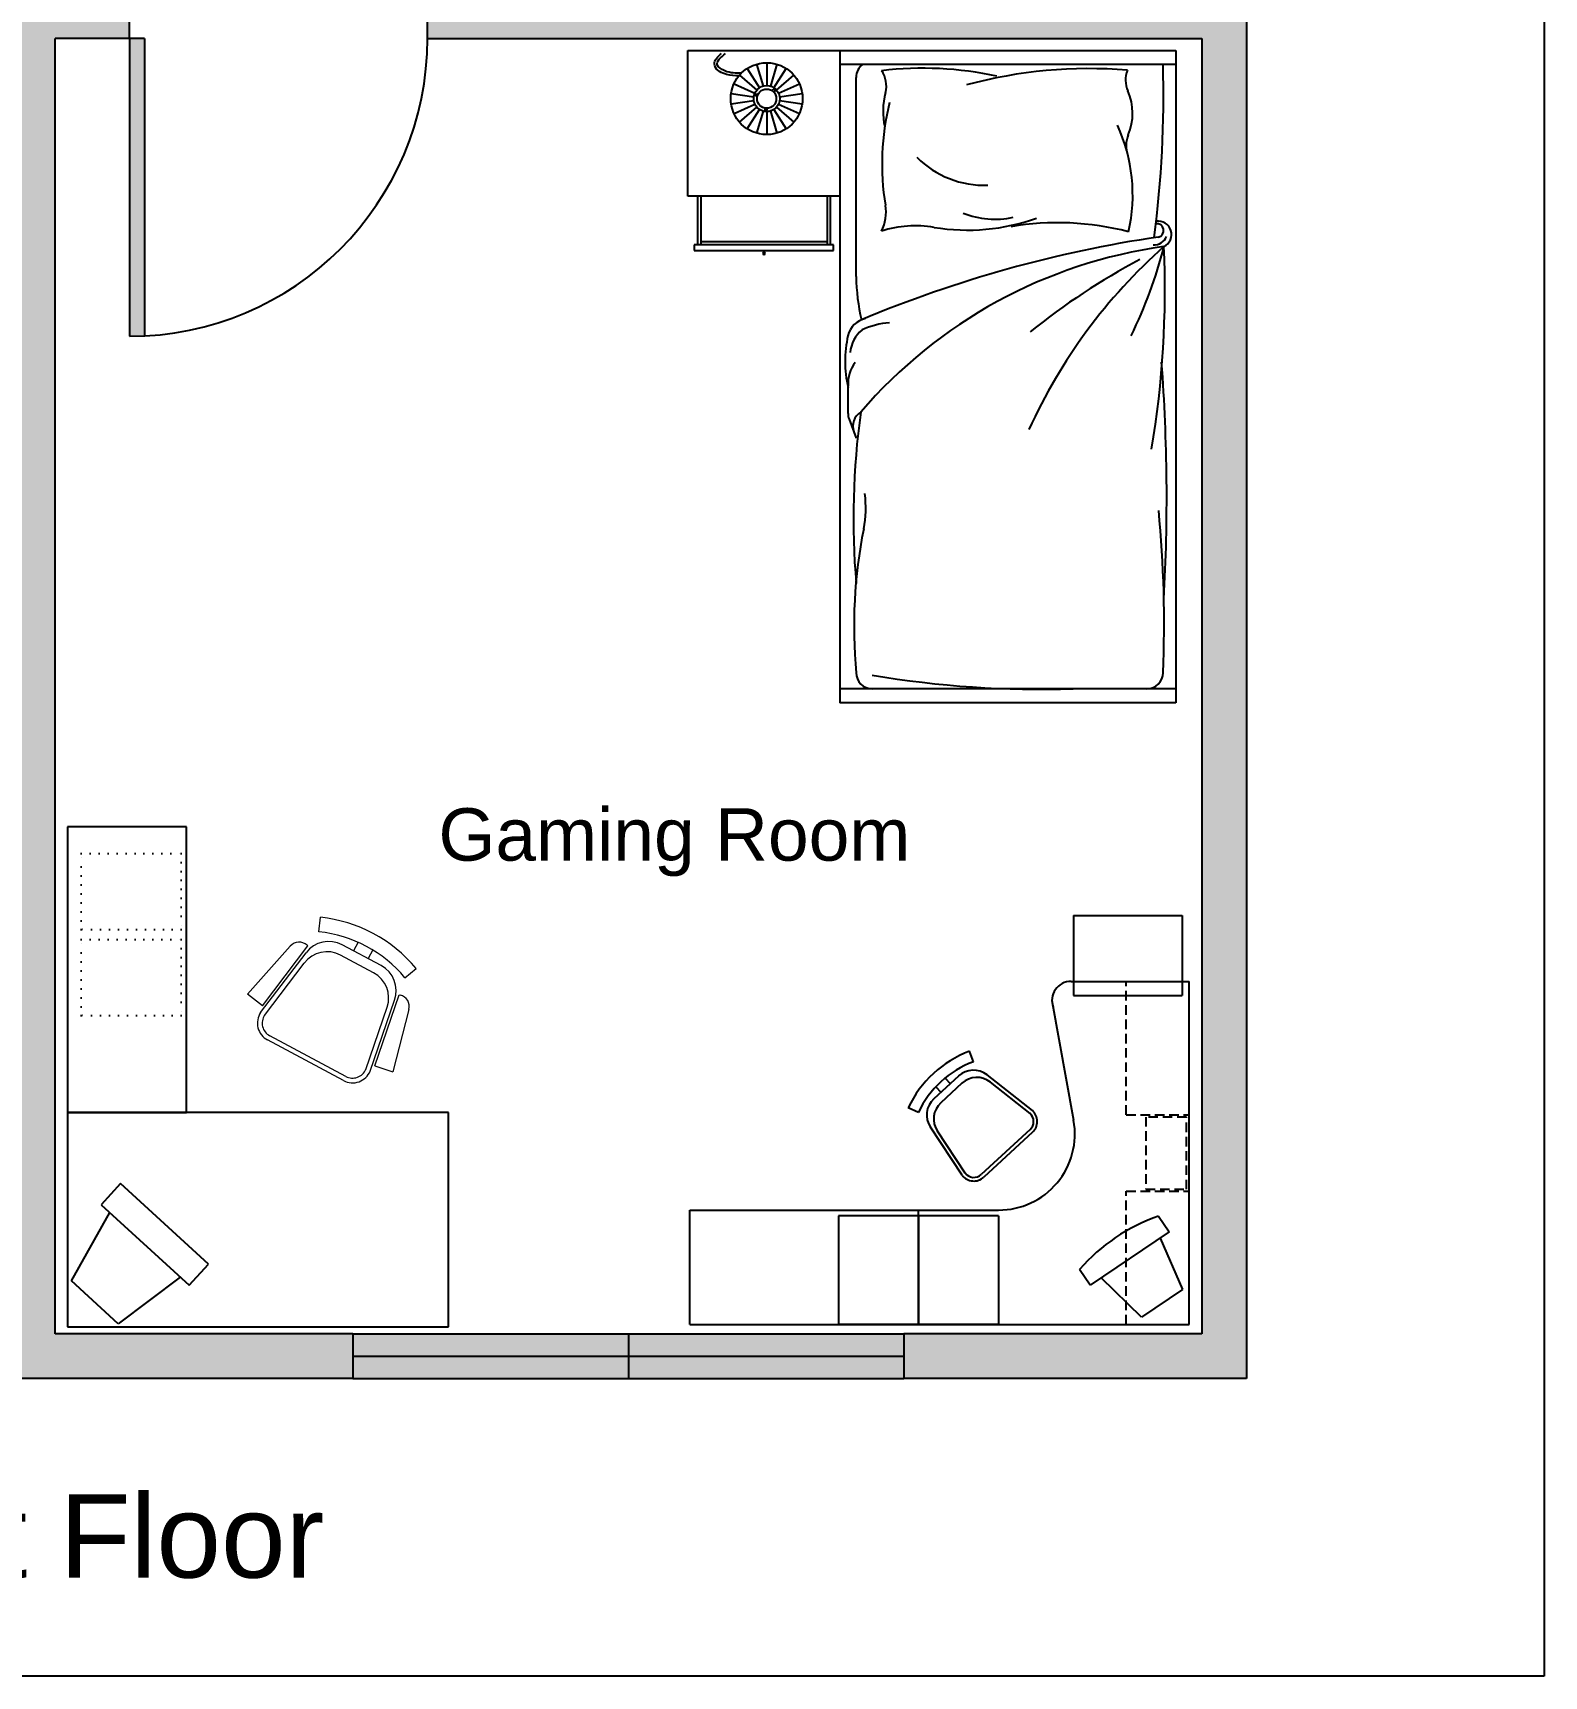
# Model space of a CAD drawing. Header units: millimetres. Extents: x 15734 to 38872, y 8066 to 23066.
# Drawn here: x 33797 to 38872, y 8066 to 13585 of the extents above; entities that cross this region are included whole.
import ezdxf

# ---------------------------------------------------------------- set-up
doc = ezdxf.new("R2010")
doc.units = ezdxf.units.MM
doc.header["$MEASUREMENT"] = 0
doc.linetypes.add('DASHED2', pattern=[0.375, 0.25, -0.125])
doc.linetypes.add('DOT2', pattern=[0.125, 0, -0.125])
doc.layers.get('0').update_dxf_attribs({"color": 4})
for name, color, linetype in [('Door', 6, 'Continuous'), ('Wall', 10, 'Continuous'), ('Window Glass', 5, 'Continuous')]:
    doc.layers.add(name, color=color, linetype=linetype)
doc.styles.get("Standard").update_dxf_attribs({"font": 'arial.ttf'})

# ---------------------------------------------------------------- blocks, each defined once
blk = doc.blocks.new('A$C4666216D')
for p, q in [((2620, 2145.9), (0, 2145.9)), ((0, 2145.9), (0, 345.9)), ((35.9, 1962.9), (251.1, 2108.2)), ((251.1, 2108.2), (462.2, 1901.9)), ((1000, 1575.9), (1000, 2145.9)), ((1000, 2145.9), (1420, 2145.9)), ((1420, 2145.9), (1420, 1545.9)), ((1420, 1575.9), (1420, 2145.9)), ((1420, 1575.9), (1420, 2145.9)), ((1420, 2145.9), (1840, 2145.9)), ((1840, 1575.9), (1840, 2145.9)), ((2620, 2145.9), (2620, 1545.9)), ((152.3, 1692.6), (35.9, 1962.9)), ((104.7, 1660.3), (519, 1940.2)), ((519, 1940.2), (575, 1857.3)), ((160.6, 1577.5), (104.7, 1660.3)), ((1000, 1575.9), (1420, 1575.9)), ((1420, 1575.9), (1840, 1575.9)), ((2620, 1545.9), (1000, 1545.9)), ((821.9, 1137.6), (1077.8, 1373.1)), ((834.9, 1123.4), (1090.8, 1359)), ((1175.2, 1352.2), (1321.6, 1131.1)), ((1191.2, 1362.8), (1358.2, 1110.6)), ((720, 445.9), (606.4, 1074.8)), ((834.8, 1038.7), (1043, 874.6)), ((822.9, 1023.7), (1060.4, 836.5)), ((1192.3, 880.4), (1303.5, 982.8)), ((1209.8, 842.2), (1340.1, 962.3)), ((1420.8, 1033.5), (1473.9, 1008.5)), ((1280.3, 853.1), (1253.4, 882.4)), ((1329.2, 898.8), (1302.6, 927.7)), ((1132.1, 767.7), (1152.7, 712.7)), ((620, 345.9), (0, 345.9)), ((606.9, 420), (36.9, 420)), ((36.9, 0), (36.9, 420)), ((606.9, 0), (606.9, 420)), ((606.9, 0), (36.9, 0))]:
    blk.add_line(p, q)
at = {"linetype": 'DASHED2', "ltscale": 200}
for p, q in [((330.2, 2145.9), (330.2, 1445.9)), ((330.2, 1445.9), (0, 1445.9)), ((227.9, 1436.3), (13.8, 1436.3)), ((13.8, 1436.3), (13.8, 1057.4)), ((227.9, 1057.4), (227.9, 1436.3)), ((330.2, 1045.9), (0, 1045.9)), ((13.8, 1057.4), (227.9, 1057.4)), ((330.2, 1045.9), (330.2, 345.9))]:
    blk.add_line(p, q, dxfattribs=at)
for centre, radius, start, end in [((-154.2, 2490.2), 965.5, 289.03006, 319.04352), ((1000, 1145.9), 400, 90, 190.24176), ((1129.8, 1316.6), 76.8, 36.92583, 132.63642), ((1129.8, 1316.6), 57.6, 36.92583, 132.63642), ((873.9, 1081.1), 76.8, 132.63642, 228.34701), ((873.9, 1081.1), 57.6, 132.63642, 228.34701), ((1225.5, 1067.5), 115.2, 312.63642, 33.51275), ((1262.1, 1047), 115.2, 312.63642, 33.51275), ((949.8, 1255.3), 520.6, 290.49553, 334.77731), ((949.8, 1255.3), 579.4, 290.49553, 334.77731), ((1114.3, 965.1), 115.2, 231.76009, 312.63642), ((1131.7, 926.9), 115.2, 231.76009, 312.63642), ((620, 445.9), 100, 270, 20.48352)]:
    blk.add_arc(centre, radius, start, end)
blk = doc.blocks.new('A$C3B593C36')
for p, q in [((1600, 2100), (0, 2100)), ((0, 2100), (0, 1200)), ((1126.5, 1890.4), (1387.2, 2086.3)), ((1387.2, 2086.3), (1583.2, 1906.9)), ((1600, 1200), (1600, 2100)), ((1089.5, 1924.3), (1008.3, 1835.6)), ((1458.3, 1586.7), (1089.5, 1924.3)), ((1583.2, 1906.9), (1422.3, 1619.7)), ((1008.3, 1835.6), (1377.2, 1498.1)), ((1377.2, 1498.1), (1458.3, 1586.7)), ((0, 1200), (1600, 1200)), ((1600, 1200), (1100, 1200)), ((1100, 1200), (1100, 0)), ((1600, 0), (1600, 1200)), ((1100, 0), (1600, 0))]:
    blk.add_line(p, q)
at = {"lineweight": 9}
for p, q in [((431.2, 1048.1), (750.8, 877.4)), ((440.6, 1065.7), (760.2, 895)), ((166.4, 767.3), (234, 1029.1)), ((309.6, 1003.1), (207.1, 705.2)), ((329, 1025.6), (226.5, 727.7)), ((309.6, 1003.1), (234, 1029.1)), ((347.9, 1019.1), (258, 758)), ((789, 779.9), (598.4, 529.1)), ((773, 792), (605.9, 572.1)), ((207.1, 705.2), (202.3, 706.4)), ((781, 751.3), (590.4, 500.5)), ((664.7, 501.2), (844.7, 702.9)), ((781, 751.3), (844.7, 702.9)), ((183.5, 633.6), (136.4, 594.4)), ((283.4, 582.8), (446.3, 495.8)), ((315, 613.1), (453.9, 538.9)), ((318.4, 517.2), (337.9, 553.7)), ((380.1, 484.8), (399.4, 520.9)), ((590.4, 500.5), (594.1, 497.2)), ((544, 441), (537.7, 380.1))]:
    blk.add_line(p, q, dxfattribs=at)
at = {"linetype": 'DOT2', "ltscale": 300}
for p, q in [((1122, 793), (1542, 793)), ((1122, 473), (1122, 793)), ((1542, 793), (1542, 473)), ((1542, 473), (1122, 473)), ((1122, 432), (1542, 432)), ((1122, 112), (1122, 432)), ((1542, 432), (1542, 112)), ((1542, 112), (1122, 112))]:
    blk.add_line(p, q, dxfattribs=at)
at = {"lineweight": 9}
for centre, radius, start, end in [((402.9, 995.1), 80, 61.89403, 157.60462), ((402.9, 995.1), 60, 61.89403, 157.60462), ((722.5, 824.5), 60, 326.18343, 61.89403), ((722.5, 824.5), 80, 326.18343, 61.89403), ((214.8, 754.8), 50, 165.5307, 255.5307), ((339.9, 688.7), 120, 161.0177, 241.89403), ((371.5, 718.9), 120, 161.0177, 241.89403), ((600.4, 980.4), 542.3, 219.75314, 264.03491), ((600.4, 980.4), 603.5, 219.75314, 264.03491), ((510.4, 644.7), 120, 241.89403, 322.77036), ((502.8, 601.7), 120, 241.89403, 322.77036), ((627.4, 534.5), 50, 228.25736, 318.25736)]:
    blk.add_arc(centre, radius, start, end, dxfattribs=at)

msp = doc.modelspace()

# ---------------------------------------------------------------- hatches: boundary and pattern name
at = {"layer": 'Door'}
h = msp.add_hatch(color=6, dxfattribs=at)
h.dxf.hatch_style = 1
h.paths.add_polyline_path([(34172, 13565.96), (34122, 13565.96), (34122, 12565.96, 0.0125059), (34172, 12567.21)])
at = {"layer": 'Wall'}
h = msp.add_hatch(color=3, dxfattribs=at)
h.dxf.hatch_style = 1
h.paths.add_polyline_path([(31072, 22065.96), (29872, 22065.96), (29872, 20915.96), (30022, 20915.96), (30022, 21915.96), (31072, 21915.96)])
h.paths.add_polyline_path([(34122, 22065.96), (32672, 22065.96), (32672, 21915.96), (33722, 21915.96), (33722, 19815.96), (33872, 19815.96), (33872, 21915.96), (34122, 21915.96)])
h.paths.add_polyline_path([(35922, 22065.96), (35122, 22065.96), (35122, 21915.96), (35922, 21915.96)], flags=17)
h.paths.add_polyline_path([(37872, 22065.96), (36922, 22065.96), (36922, 21915.96), (37722, 21915.96), (37722, 18565.96), (33872, 18565.96), (33872, 18815.96), (33722, 18815.96), (33722, 16665.96), (34122, 16665.96), (34122, 16815.96), (33872, 16815.96), (33872, 18415.96), (37722, 18415.96), (37722, 17715.96), (37222, 17715.96), (37222, 17440.96), (37372, 17440.96), (37372, 17565.96), (37872, 17565.96)])
h.paths.add_polyline_path([(30522, 17715.96), (30022, 17715.96), (30022, 18715.96), (29872, 18715.96), (29872, 17565.96), (30372, 17565.96), (30372, 13715.96), (29872, 13715.96), (29872, 13065.96), (30022, 13065.96), (30022, 13565.96), (30522, 13565.96)])
h.paths.add_polyline_path([(37372, 16940.96), (37222, 16940.96), (37222, 16815.96), (35122, 16815.96), (35122, 16665.96), (37222, 16665.96), (37222, 16515.96), (37222, 13715.96), (35122, 13715.96), (35122, 13565.96), (37722, 13565.96), (37722, 9215.96), (36722, 9215.96), (36722, 9065.96), (37872, 9065.96), (37872, 13715.96), (37372, 13715.96)])
h.paths.add_polyline_path([(30872, 11565.96), (30022, 11565.96), (30022, 12065.96), (29872, 12065.96), (29872, 11415.96), (30022, 11415.96), (30872, 11415.96)])
h.paths.add_polyline_path([(33872, 13565.96), (34122, 13565.96), (34122, 13715.96), (33722, 13715.96), (33722, 11565.96), (32872, 11565.96), (32872, 11415.96), (33722, 11415.96), (33722, 9065.96), (34872, 9065.96), (34872, 9215.96), (33872, 9215.96)])
at = {"layer": 'Window Glass'}
h = msp.add_hatch(color=7, dxfattribs=at)
h.dxf.hatch_style = 1
h.paths.add_polyline_path([(29947, 13065.96), (29872, 13065.96), (29872, 12565.96), (29947, 12565.96)])
h.paths.add_polyline_path([(30022, 13065.96), (29947, 13065.96), (29947, 12565.96), (30022, 12565.96)])
h.paths.add_polyline_path([(29947, 12565.96), (29872, 12565.96), (29872, 12065.96), (29947, 12065.96)])
h.paths.add_polyline_path([(30022, 12565.96), (29947, 12565.96), (29947, 12065.96), (30022, 12065.96)])
h.paths.add_polyline_path([(35797, 9215.96), (34872, 9215.96), (34872, 9140.96), (35797, 9140.96)])
h.paths.add_polyline_path([(35797, 9140.96), (34872, 9140.96), (34872, 9065.96), (35797, 9065.96)])
h.paths.add_polyline_path([(36722, 9215.96), (35797, 9215.96), (35797, 9140.96), (36722, 9140.96)])
h.paths.add_polyline_path([(36722, 9140.96), (35797, 9140.96), (35797, 9065.96), (36722, 9065.96)])
h.paths.add_polyline_path([(37297, 17440.96), (37222, 17440.96), (37222, 16940.96), (37297, 16940.96)])
h.paths.add_polyline_path([(37372, 17440.96), (37297, 17440.96), (37297, 16940.96), (37372, 16940.96)])
h.paths.add_polyline_path([(31872, 22065.96), (31072, 22065.96), (31072, 21990.96), (31872, 21990.96)])
h.paths.add_polyline_path([(31872, 21990.96), (31072, 21990.96), (31072, 21915.96), (31872, 21915.96)])
h.paths.add_polyline_path([(32672, 22065.96), (31872, 22065.96), (31872, 21990.96), (32672, 21990.96)])
h.paths.add_polyline_path([(32672, 21990.96), (31872, 21990.96), (31872, 21915.96), (32672, 21915.96)])

# ---------------------------------------------------------------- linework, layer by layer
for p, q in [((35996.42, 13036.37), (35996.42, 13525.61)), ((35996.42, 13525.61), (36507.4, 13525.61)), ((36507.4, 13525.61), (36507.4, 11334.91)), ((36507.4, 13525.61), (37635.75, 13525.61)), ((37635.75, 13525.61), (37635.75, 11334.91)), ((36227.28, 13479.65), (36248.95, 13405.85)), ((36261.26, 13484.53), (36261.26, 13407.62)), ((36261.26, 13484.53), (36261.26, 13407.62)), ((36295.23, 13479.65), (36273.56, 13405.85)), ((37635.75, 13478.86), (36507.4, 13478.86)), ((36151.55, 13414.03), (36221.52, 13382.08)), ((36170.11, 13442.91), (36228.24, 13392.54)), ((36196.05, 13465.39), (36237.64, 13400.68)), ((36284.87, 13400.68), (36326.46, 13465.39)), ((36294.27, 13392.54), (36352.4, 13442.91)), ((36300.99, 13382.08), (36370.96, 13414.03)), ((36561.76, 12766.18), (36561.76, 13435.37)), ((36141.88, 13381.1), (36218.02, 13370.15)), ((36141.88, 13346.77), (36218.02, 13357.72)), ((36229.65, 13370.9), (36219.14, 13375.54)), ((36231.86, 13377.47), (36220.39, 13379.38)), ((36278.36, 13391.41), (36288.35, 13398.2)), ((36286.25, 13384.5), (36292.52, 13394.44)), ((36304.49, 13370.15), (36380.63, 13381.1)), ((36304.49, 13357.72), (36380.63, 13346.77)), ((36151.55, 13313.83), (36221.52, 13345.79)), ((36170.11, 13284.96), (36228.24, 13335.33)), ((36196.05, 13262.48), (36237.64, 13327.18)), ((36248.95, 13322.02), (36227.28, 13248.22)), ((36255.37, 13332.1), (36255.45, 13320.64)), ((36262.87, 13331.6), (36260.02, 13320.27)), ((36261.26, 13320.25), (36261.26, 13243.33)), ((36261.26, 13320.25), (36261.26, 13243.33)), ((36273.56, 13322.02), (36295.23, 13248.22)), ((36284.87, 13327.18), (36326.46, 13262.48)), ((36294.27, 13335.33), (36352.4, 13284.96)), ((36300.99, 13345.79), (36370.96, 13313.83)), ((36507.4, 13036.37), (35996.42, 13036.37)), ((36029.03, 13036.37), (36029.03, 12873.29)), ((36039.91, 13036.37), (36039.91, 12873.29)), ((36463.91, 13036.37), (36463.91, 12873.29)), ((36474.78, 13036.37), (36474.78, 12873.29)), ((36485.66, 12873.29), (36018.16, 12873.29)), ((36018.16, 12873.29), (36018.16, 12853.72)), ((36039.91, 12884.16), (36463.91, 12884.16)), ((36485.66, 12853.72), (36485.66, 12873.29)), ((36018.16, 12853.72), (36485.66, 12853.72)), ((36534.58, 12306.63), (36534.58, 12413.3)), ((36537.94, 12287.82), (36561.76, 12223.24)), ((37635.75, 11381.66), (36507.4, 11381.66)), ((37635.75, 11334.91), (36507.4, 11334.91))]:
    msp.add_line(p, q)
for radius in [120.6, 43.68, 32.37]:
    msp.add_circle((36261.26, 13363.93), radius)
for centre, radius, start, end in [((36616.12, 13435.37), 54.36, 126.8699, 180), ((36785.35, 12307.51), 1158.62, 77.57525, 96.85864), ((33945.63, 13375.11), 3648.11, 352.46777, 1.62968), ((36576.41, 13407.27), 86.82, 344.80123, 35.62124), ((37343.59, 11885.87), 1578.79, 85.31803, 105.10752), ((37555.59, 13426.29), 89.49, 158.28762, 204.21227), ((36891.98, 13321.54), 240.18, 164.80123, 192.68804), ((37306.4, 13314.23), 183.75, 337.11917, 24.21227), ((37482.62, 13145.13), 834.17, 165.74005, 189.62888), ((36935.71, 13041.44), 554.66, 347.01381, 24.88205), ((37561.67, 13206.5), 93.32, 157.11917, 200.98391), ((36991.76, 13393.26), 320.1, 224.99017, 272.17052), ((36522.58, 12982.25), 139.59, 333.03506, 9.62888), ((37027.07, 13237.89), 279.1, 247.61749, 282.85197), ((36761.84, 12557.79), 378.98, 80.60741, 107.64024), ((36936.04, 13610.88), 688.42, 260.60741, 289.64407), ((37238.91, 12005.69), 941.5, 75.40269, 99.67342), ((37571.58, 12921.22), 22.71, 281.8744, 98.70853), ((37575.69, 12907.52), 45, 296.06182, 98.3909), ((37819.69, 11246.44), 1636.09, 97.87721, 139.41932), ((38184.94, 8786.85), 4156.95, 98.4199, 112.72376), ((38810.03, 11496.53), 1831.28, 131.54675, 155.61673), ((36130.31, 13237.54), 1511.26, 333.69042, 345.81061), ((34339.98, 12724.62), 3258.6, 350.49059, 2.50593), ((37562.62, 12918.31), 44.97, 265.50112, 337.39481), ((36251.91, 12844.85), 4.08, 360, 180), ((36251.91, 12844.85), 4.08, 180, 360), ((38585.98, 10800.1), 2289.71, 117.91437, 128.96241), ((37252.36, 12775.45), 690.66, 180.76871, 192.91096), ((36608.48, 12550.9), 76.1, 101.61314, 167.11731), ((36651.43, 12502.37), 110.13, 129.40159, 175.3151), ((36689.23, 12356.13), 255.18, 93.536, 114.96614), ((36910.93, 12481.73), 386.36, 167.11731, 193.07135), ((36651.57, 12406.36), 117.2, 142.2698, 183.39831), ((31546.86, 12024.05), 6057.72, 356.777021, 4.302798), ((36604.7, 12263.91), 54.36, 120.51278, 200.2459), ((39155.95, 11953.98), 2603.42, 172.12353, 184.82472), ((36588.94, 12306.63), 54.36, 180, 200.2459), ((36588.94, 12306.63), 54.36, 180, 200.2459), ((36231.53, 11989.92), 362.52, 348.65747, 7.52533), ((33648.17, 11603.16), 3947.63, 357.5735, 5.48735), ((38218.01, 11591.45), 1663.53, 168.65747, 185.36104), ((36616.12, 11436.02), 54.36, 180, 270), ((37187.47, 14848.62), 3468.48, 260.51685, 271.6934), ((37537.91, 11436.02), 54.36, 270, 0)]:
    msp.add_arc(centre, radius, start, end)
msp.add_open_spline([(36168, 13440.41), (36154.81, 13440.3), (36140.8, 13440.86), (36111, 13450.17), (36092.22, 13457.21), (36082.11, 13489.46), (36093.29, 13501.21), (36105.74, 13512.6), (36107.52, 13514.16), (36109.32, 13515.71)], degree=3, knots=[0.00771835, 0.00771835, 0.00771835, 0.00771835, 0.04288672, 0.04288672, 0.07854433, 0.07854433, 0.10847776, 0.10847776, 0.11328729, 0.11328729, 0.11328729, 0.11328729])
msp.add_spline([(36176.4, 13449.63), (36120.37, 13457.23), (36095.36, 13477.56), (36123.49, 13515.71)], degree=3)
at = {"layer": 'Door'}
for p, q in [((34122, 13565.96), (34122, 12565.96)), ((34172, 13565.96), (34122, 13565.96)), ((34172, 13565.96), (34172, 12565.96))]:
    msp.add_line(p, q, dxfattribs=at)
msp.add_arc((34122, 13565.96), 1000, 270, 0, dxfattribs=at)
at = {"layer": 'Wall'}
for p, q in [((38872, 23065.96), (38872, 8065.96)), ((34122, 13565.96), (34122, 13715.96)), ((35122, 13565.96), (35122, 13715.96)), ((37872, 13715.96), (37872, 9065.96)), ((33872, 9215.96), (33872, 13565.96)), ((34122, 13565.96), (33872, 13565.96)), ((35122, 13565.96), (37722, 13565.96)), ((37722, 13565.96), (37722, 9215.96)), ((34872, 9215.96), (33872, 9215.96)), ((34872, 9215.96), (34872, 9065.96)), ((37722, 9215.96), (36722, 9215.96)), ((36722, 9215.96), (36722, 9065.96)), ((34872, 9065.96), (29872, 9065.96)), ((37872, 9065.96), (36722, 9065.96)), ((38872, 8065.96), (28872, 8065.96))]:
    msp.add_line(p, q, dxfattribs=at)
at = {"layer": 'Window Glass'}
for p, q in [((34872, 9215.96), (36722, 9215.96)), ((35797, 9215.96), (35797, 9065.96)), ((34872, 9140.96), (36722, 9140.96)), ((34872, 9065.96), (36722, 9065.96))]:
    msp.add_line(p, q, dxfattribs=at)

# ---------------------------------------------------------------- block references
for name, p, xscale, yscale, zscale, rotation in [('A$C3B593C36', (35193.03, 10918.56), 0.8, 0.8, 0.8, 179.9999999999999), ('A$C4666216D', (37680.13, 10620.5), 0.6400000000000001, 0.6400000000000001, 0.6400000000000001, 180)]:
    msp.add_blockref(name, p, dxfattribs=dict(xscale=xscale, yscale=yscale, zscale=zscale, rotation=rotation))

# ---------------------------------------------------------------- texts
at = {"color": 1}
for s, height, p in [('Gaming Room', 175.9756, (35158.97, 10804.7)), ('First Floor', 279.3263, (33020.01, 8396.72))]:
    msp.add_text(s, height=height, dxfattribs=at).set_placement(p)

doc.saveas('drawing.dxf')
